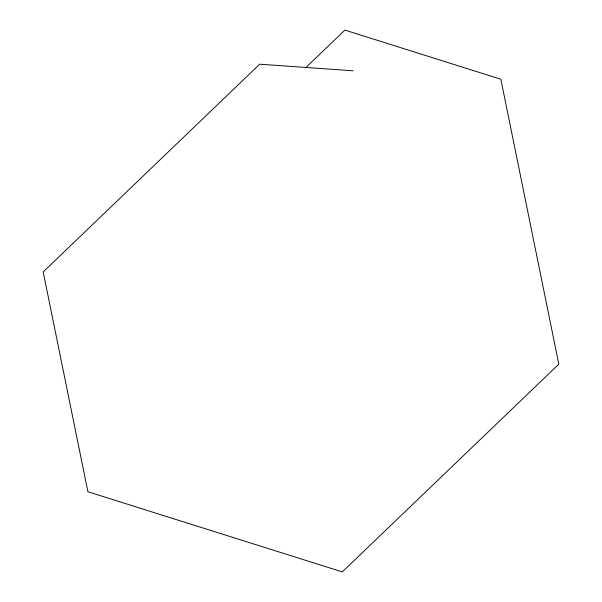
<?xml version="1.0" encoding="UTF-8"?>
<svg xmlns="http://www.w3.org/2000/svg" width="602" height="602" viewBox="0 0 602 602"><rect width="100%" height="100%" fill="white"/><g stroke="black" fill="none" stroke-linecap="round" stroke-linejoin="round"><path stroke-width="0.9" d="M305.545 67.868L344.908 30.1L500.841 79.223L558.814 364.157L342.32 571.9L87.907 491.751L43.186 271.946L259.68 64.203L353.193 70.803"/></g></svg>
